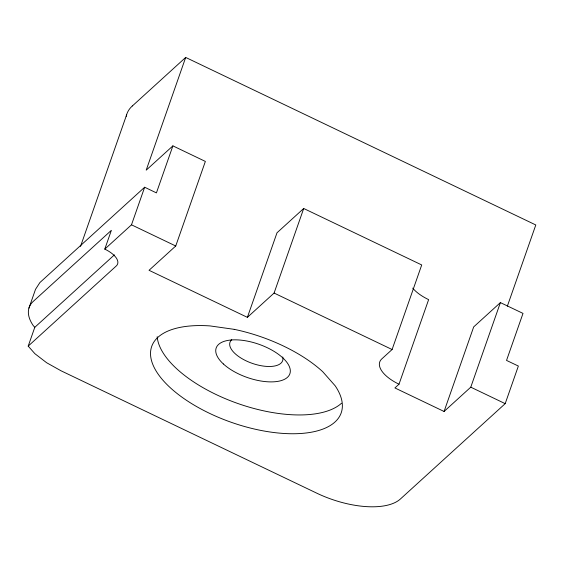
<?xml version="1.0" encoding="UTF-8"?>
<svg xmlns="http://www.w3.org/2000/svg" width="564" height="564" viewBox="0 0 564 564"><rect width="100%" height="100%" fill="white"/><g stroke="black" fill="none" stroke-linecap="round" stroke-linejoin="round"><path stroke-width="0.85" d="M28.94 308.12L35.518 289.332L39.889 282.564L144.652 187.227L156.425 192.888L172.894 145.872L205.359 161.424L175.742 245.996L149.037 270.297L247.384 317.356L274.09 293.054L303.707 208.483L421.717 264.953L392.1 349.525L381.828 358.873A33.466 15.087 19.3 0 0 399.009 384.204L394.899 387.947L444.072 411.473L470.778 387.172L500.395 302.6L523.004 313.401L506.535 360.417L518.358 366.057L505.196 403.648L400.433 498.978A66.926 30.174 19.3 0 1 316.778 493.176L61.081 370.816L46.65 362.744L34.883 353.691L28.2 346.12L34.785 327.324L114.4 254.872M80.518 246.433L126.625 114.837M28.2 346.12L116.233 266.004A22.306 10.06 19.3 0 0 104.784 249.119L111.369 230.323L33.304 301.352A66.926 30.174 19.3 0 0 33.163 325.484L34.785 327.324M507.346 306.196L535.8 224.965L185.69 57.429L146.203 170.159L172.894 145.872M104.784 249.119L131.49 224.817L144.652 187.227M247.384 317.356L277.002 232.784L303.707 208.483M399.009 384.204L428.626 299.632A33.466 15.087 19.3 0 1 412.707 288.133M444.072 411.473L473.689 326.901L500.395 302.6M132.336 105.983L185.69 57.429M131.49 224.817L175.742 245.996M274.09 293.054L392.1 349.525M470.778 387.172L505.196 403.648M341.537 403.218A100.392 45.261 19.3 0 1 236.097 402.879A100.392 45.261 19.3 0 1 157.187 336.708M126.23 116.36A87.096 39.24 19.3 0 1 132.314 105.969M282.747 356.984A27.89 12.57 19.3 0 1 252.764 363.54A27.89 12.57 19.3 0 1 231.733 339.697M234.215 329.341L210.005 325.914A100.392 45.261 19.3 0 0 157.716 373.495A100.392 45.261 19.3 0 0 282.888 433.399A100.392 45.261 19.3 0 0 335.178 385.811L322.721 371.697A100.392 45.261 19.3 0 0 234.215 329.341M223.365 363.956A39.043 17.604 19.3 0 0 287.45 377.33A39.043 17.604 19.3 0 0 248.273 341.298A39.043 17.604 19.3 0 0 223.365 363.956"/></g></svg>
